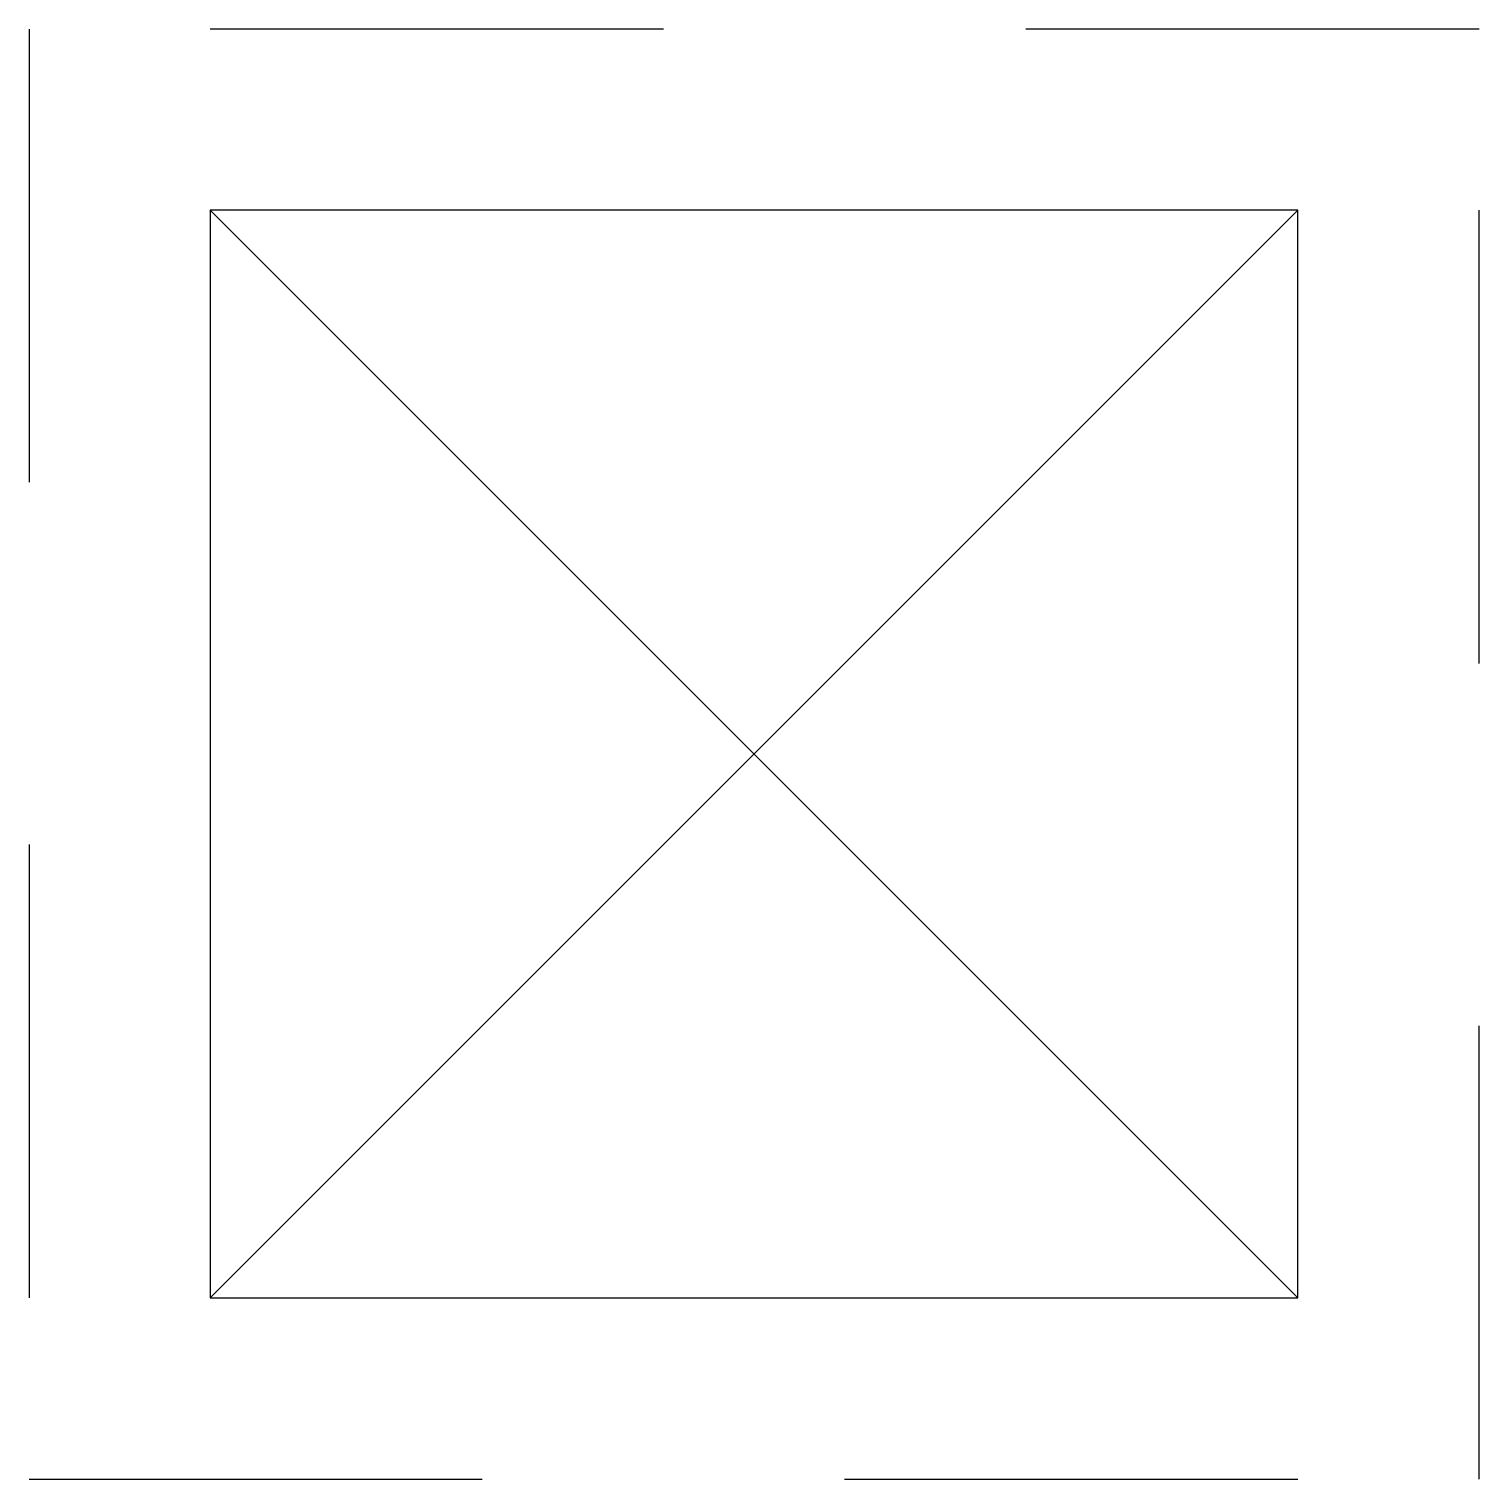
# Model space of a CAD drawing. Header units: millimetres. Extents: x -2887.547 to -2887.147, y 3749.132 to 3749.532.
import ezdxf

# ---------------------------------------------------------------- set-up
doc = ezdxf.new("R2010")
doc.units = ezdxf.units.MM
doc.linetypes.add('HIDDEN2', pattern=[0.1875, 0.125, -0.0625])
doc.layers.add('Ele_caixas', color=2, linetype='Continuous')

msp = doc.modelspace()

# ---------------------------------------------------------------- linework, layer by layer
at = {"layer": 'Ele_caixas', "color": 1}
for p, q in [((-2887.4967, 3749.48177), (-2887.1967, 3749.18177)), ((-2887.1967, 3749.48177), (-2887.4967, 3749.18177))]:
    msp.add_line(p, q, dxfattribs=at)
at = {"layer": 'Ele_caixas', "color": 1, "linetype": 'HIDDEN2'}
msp.add_lwpolyline([(-2887.5467, 3749.13177), (-2887.1467, 3749.13177), (-2887.1467, 3749.53177), (-2887.5467, 3749.53177)], close=True, dxfattribs=at)
at = {"layer": 'Ele_caixas', "color": 3}
msp.add_lwpolyline([(-2887.4967, 3749.18177), (-2887.1967, 3749.18177), (-2887.1967, 3749.48177), (-2887.4967, 3749.48177)], close=True, dxfattribs=at)

doc.saveas('drawing.dxf')
